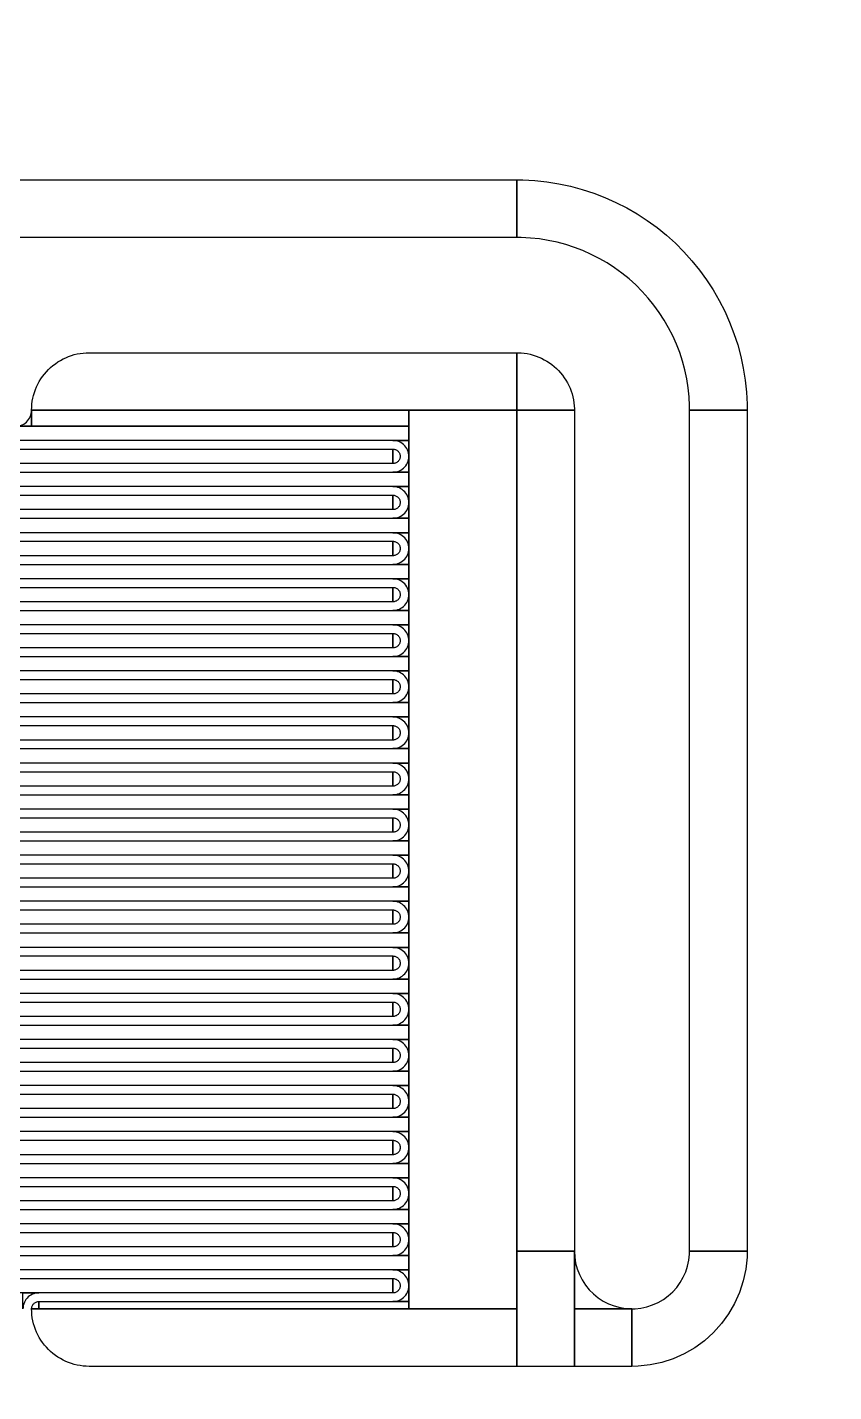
# Model space of a CAD drawing. Extents: x -50000 to 50000, y -50000 to 50000.
# Drawn here: x -11700 to -11419.9, y -40291.8 to -39818 of the extents above; entities that cross this region are included whole.
import ezdxf

# ---------------------------------------------------------------- set-up
doc = ezdxf.new("R2010")
doc.units = 0
doc.layers.add('FRAME', color=14, linetype='CONTINUOUS')
doc.layers.add('XOR4', color=17, linetype='CONTINUOUS')

# ---------------------------------------------------------------- blocks, each defined once
blk = doc.blocks.new('CHIP_RESONATOR')
at = {"layer": 'XOR4'}
for points in [[(2430, 3209), (2430, 3229), (2770, 3229), (2770, 3209)], [(2830, 3149), (2829.979, 3150.571), (2829.815, 3153.708), (2829.487, 3156.832), (2828.995, 3159.934), (2828.342, 3163.007), (2827.529, 3166.041), (2826.558, 3169.028), (2825.433, 3171.961), (2824.155, 3174.831), (2822.729, 3177.63), (2821.158, 3180.35), (2819.448, 3182.984), (2817.601, 3185.526), (2815.624, 3187.967), (2813.522, 3190.301), (2811.301, 3192.522), (2808.967, 3194.624), (2806.526, 3196.601), (2803.984, 3198.448), (2801.35, 3200.158), (2798.63, 3201.729), (2795.831, 3203.155), (2792.961, 3204.433), (2790.028, 3205.558), (2787.041, 3206.529), (2784.007, 3207.342), (2780.934, 3207.995), (2777.832, 3208.487), (2774.708, 3208.815), (2771.571, 3208.979), (2770, 3209), (2770, 3229), (2772.094, 3228.973), (2776.277, 3228.753), (2780.442, 3228.316), (2784.579, 3227.66), (2788.676, 3226.79), (2792.721, 3225.706), (2796.705, 3224.411), (2800.615, 3222.91), (2804.441, 3221.207), (2808.173, 3219.305), (2811.8, 3217.211), (2815.312, 3214.93), (2818.701, 3212.468), (2821.956, 3209.832), (2825.068, 3207.03), (2828.03, 3204.068), (2830.832, 3200.956), (2833.468, 3197.701), (2835.93, 3194.312), (2838.211, 3190.8), (2840.305, 3187.173), (2842.207, 3183.441), (2843.91, 3179.615), (2845.411, 3175.705), (2846.706, 3171.721), (2847.79, 3167.676), (2848.66, 3163.579), (2849.316, 3159.442), (2849.753, 3155.277), (2849.973, 3151.094), (2850, 3149)], [(2601.5, 3149), (2601.527, 3150.047), (2601.61, 3151.091), (2601.746, 3152.129), (2601.937, 3153.158), (2602.181, 3154.176), (2602.479, 3155.18), (2602.828, 3156.167), (2603.229, 3157.135), (2603.68, 3158.08), (2604.179, 3159), (2604.727, 3159.893), (2605.32, 3160.756), (2605.957, 3161.586), (2606.637, 3162.383), (2607.358, 3163.142), (2608.117, 3163.863), (2608.914, 3164.543), (2609.744, 3165.18), (2610.607, 3165.773), (2611.5, 3166.321), (2612.42, 3166.82), (2613.365, 3167.271), (2614.333, 3167.672), (2615.32, 3168.021), (2616.324, 3168.319), (2617.342, 3168.563), (2618.371, 3168.754), (2619.409, 3168.89), (2620.453, 3168.973), (2621.5, 3169), (2770, 3169), (2770, 3149)], [(2770, 3149), (2770, 3169), (2770.524, 3168.993), (2771.569, 3168.938), (2772.611, 3168.829), (2773.645, 3168.665), (2774.669, 3168.447), (2775.68, 3168.176), (2776.676, 3167.853), (2777.654, 3167.478), (2778.61, 3167.052), (2779.543, 3166.576), (2780.45, 3166.053), (2781.328, 3165.483), (2782.175, 3164.867), (2782.989, 3164.208), (2783.767, 3163.507), (2784.507, 3162.767), (2785.208, 3161.989), (2785.867, 3161.175), (2786.483, 3160.328), (2787.053, 3159.45), (2787.576, 3158.543), (2788.052, 3157.61), (2788.478, 3156.654), (2788.853, 3155.676), (2789.176, 3154.68), (2789.447, 3153.669), (2789.665, 3152.645), (2789.829, 3151.611), (2789.938, 3150.569), (2789.993, 3149.524), (2790, 3149)], [(2596, 3143.5), (2596.575, 3143.53), (2597.144, 3143.62), (2597.7, 3143.769), (2598.237, 3143.975), (2598.75, 3144.237), (2599.233, 3144.55), (2599.68, 3144.913), (2600.087, 3145.32), (2600.45, 3145.767), (2600.763, 3146.25), (2601.025, 3146.763), (2601.231, 3147.3), (2601.38, 3147.856), (2601.47, 3148.425), (2601.5, 3149), (2601.5, 3143.5)], [(2601.5, 3143.5), (2601.5, 3149), (2732.5, 3149), (2732.5, 3143.5)], [(2732.5, 2837), (2732.5, 3149), (2770, 3149), (2770, 2837)], [(2770, 2857), (2770, 3149), (2790, 3149), (2790, 2857)], [(2830, 2857), (2830, 3149), (2850, 3149), (2850, 2857)], [(2473, 3138.5), (2473, 3143.5), (2732.5, 3143.5), (2732.5, 3138.5)], [(2732.5, 3133), (2732.47, 3133.575), (2732.38, 3134.144), (2732.231, 3134.7), (2732.025, 3135.237), (2731.763, 3135.75), (2731.45, 3136.233), (2731.087, 3136.68), (2730.68, 3137.087), (2730.233, 3137.45), (2729.75, 3137.763), (2729.237, 3138.025), (2728.7, 3138.231), (2728.144, 3138.38), (2727.575, 3138.47), (2727, 3138.5), (2732.5, 3138.5)], [(2467.5, 3130.5), (2467.5, 3135.5), (2727, 3135.5), (2727, 3130.5)], [(2727, 3130.5), (2727, 3135.5), (2727.131, 3135.497), (2727.391, 3135.469), (2727.647, 3135.415), (2727.896, 3135.334), (2728.135, 3135.228), (2728.362, 3135.097), (2728.573, 3134.943), (2728.768, 3134.768), (2728.943, 3134.573), (2729.097, 3134.362), (2729.228, 3134.135), (2729.334, 3133.896), (2729.415, 3133.647), (2729.469, 3133.391), (2729.497, 3133.131), (2729.497, 3132.869), (2729.469, 3132.609), (2729.415, 3132.353), (2729.334, 3132.104), (2729.228, 3131.865), (2729.097, 3131.638), (2728.943, 3131.427), (2728.768, 3131.232), (2728.573, 3131.057), (2728.362, 3130.903), (2728.135, 3130.772), (2727.896, 3130.666), (2727.647, 3130.585), (2727.391, 3130.531), (2727.131, 3130.503)], [(2727, 3127.5), (2727.575, 3127.53), (2728.144, 3127.62), (2728.7, 3127.769), (2729.237, 3127.975), (2729.75, 3128.237), (2730.233, 3128.55), (2730.68, 3128.913), (2731.087, 3129.32), (2731.45, 3129.767), (2731.763, 3130.25), (2732.025, 3130.763), (2732.231, 3131.3), (2732.38, 3131.856), (2732.47, 3132.425), (2732.5, 3133), (2732.5, 3127.5)], [(2473, 3122.5), (2473, 3127.5), (2732.5, 3127.5), (2732.5, 3122.5)], [(2732.5, 3117), (2732.47, 3117.575), (2732.38, 3118.144), (2732.231, 3118.7), (2732.025, 3119.237), (2731.763, 3119.75), (2731.45, 3120.233), (2731.087, 3120.68), (2730.68, 3121.087), (2730.233, 3121.45), (2729.75, 3121.763), (2729.237, 3122.025), (2728.7, 3122.231), (2728.144, 3122.38), (2727.575, 3122.47), (2727, 3122.5), (2732.5, 3122.5)], [(2467.5, 3114.5), (2467.5, 3119.5), (2727, 3119.5), (2727, 3114.5)], [(2727, 3114.5), (2727, 3119.5), (2727.131, 3119.497), (2727.391, 3119.469), (2727.647, 3119.415), (2727.896, 3119.334), (2728.135, 3119.228), (2728.362, 3119.097), (2728.573, 3118.943), (2728.768, 3118.768), (2728.943, 3118.573), (2729.097, 3118.362), (2729.228, 3118.135), (2729.334, 3117.896), (2729.415, 3117.647), (2729.469, 3117.391), (2729.497, 3117.131), (2729.497, 3116.869), (2729.469, 3116.609), (2729.415, 3116.353), (2729.334, 3116.104), (2729.228, 3115.865), (2729.097, 3115.638), (2728.943, 3115.427), (2728.768, 3115.232), (2728.573, 3115.057), (2728.362, 3114.903), (2728.135, 3114.772), (2727.896, 3114.666), (2727.647, 3114.585), (2727.391, 3114.531), (2727.131, 3114.503)], [(2727, 3111.5), (2727.575, 3111.53), (2728.144, 3111.62), (2728.7, 3111.769), (2729.237, 3111.975), (2729.75, 3112.237), (2730.233, 3112.55), (2730.68, 3112.913), (2731.087, 3113.32), (2731.45, 3113.767), (2731.763, 3114.25), (2732.025, 3114.763), (2732.231, 3115.3), (2732.38, 3115.856), (2732.47, 3116.425), (2732.5, 3117), (2732.5, 3111.5)], [(2473, 3106.5), (2473, 3111.5), (2732.5, 3111.5), (2732.5, 3106.5)], [(2467.5, 3098.5), (2467.5, 3103.5), (2727, 3103.5), (2727, 3098.5)], [(2732.5, 3101), (2732.47, 3101.575), (2732.38, 3102.144), (2732.231, 3102.7), (2732.025, 3103.237), (2731.763, 3103.75), (2731.45, 3104.233), (2731.087, 3104.68), (2730.68, 3105.087), (2730.233, 3105.45), (2729.75, 3105.763), (2729.237, 3106.025), (2728.7, 3106.231), (2728.144, 3106.38), (2727.575, 3106.47), (2727, 3106.5), (2732.5, 3106.5)], [(2727, 3098.5), (2727, 3103.5), (2727.131, 3103.497), (2727.391, 3103.469), (2727.647, 3103.415), (2727.896, 3103.334), (2728.135, 3103.228), (2728.362, 3103.097), (2728.573, 3102.943), (2728.768, 3102.768), (2728.943, 3102.573), (2729.097, 3102.362), (2729.228, 3102.135), (2729.334, 3101.896), (2729.415, 3101.647), (2729.469, 3101.391), (2729.497, 3101.131), (2729.497, 3100.869), (2729.469, 3100.609), (2729.415, 3100.353), (2729.334, 3100.104), (2729.228, 3099.865), (2729.097, 3099.638), (2728.943, 3099.427), (2728.768, 3099.232), (2728.573, 3099.057), (2728.362, 3098.903), (2728.135, 3098.772), (2727.896, 3098.666), (2727.647, 3098.585), (2727.391, 3098.531), (2727.131, 3098.503)], [(2727, 3095.5), (2727.575, 3095.53), (2728.144, 3095.62), (2728.7, 3095.769), (2729.237, 3095.975), (2729.75, 3096.237), (2730.233, 3096.55), (2730.68, 3096.913), (2731.087, 3097.32), (2731.45, 3097.767), (2731.763, 3098.25), (2732.025, 3098.763), (2732.231, 3099.3), (2732.38, 3099.856), (2732.47, 3100.425), (2732.5, 3101), (2732.5, 3095.5)], [(2473, 3090.5), (2473, 3095.5), (2732.5, 3095.5), (2732.5, 3090.5)], [(2732.5, 3085), (2732.47, 3085.575), (2732.38, 3086.144), (2732.231, 3086.7), (2732.025, 3087.237), (2731.763, 3087.75), (2731.45, 3088.233), (2731.087, 3088.68), (2730.68, 3089.087), (2730.233, 3089.45), (2729.75, 3089.763), (2729.237, 3090.025), (2728.7, 3090.231), (2728.144, 3090.38), (2727.575, 3090.47), (2727, 3090.5), (2732.5, 3090.5)], [(2467.5, 3082.5), (2467.5, 3087.5), (2727, 3087.5), (2727, 3082.5)], [(2727, 3082.5), (2727, 3087.5), (2727.131, 3087.497), (2727.391, 3087.469), (2727.647, 3087.415), (2727.896, 3087.334), (2728.135, 3087.228), (2728.362, 3087.097), (2728.573, 3086.943), (2728.768, 3086.768), (2728.943, 3086.573), (2729.097, 3086.362), (2729.228, 3086.135), (2729.334, 3085.896), (2729.415, 3085.647), (2729.469, 3085.391), (2729.497, 3085.131), (2729.497, 3084.869), (2729.469, 3084.609), (2729.415, 3084.353), (2729.334, 3084.104), (2729.228, 3083.865), (2729.097, 3083.638), (2728.943, 3083.427), (2728.768, 3083.232), (2728.573, 3083.057), (2728.362, 3082.903), (2728.135, 3082.772), (2727.896, 3082.666), (2727.647, 3082.585), (2727.391, 3082.531), (2727.131, 3082.503)], [(2727, 3079.5), (2727.575, 3079.53), (2728.144, 3079.62), (2728.7, 3079.769), (2729.237, 3079.975), (2729.75, 3080.237), (2730.233, 3080.55), (2730.68, 3080.913), (2731.087, 3081.32), (2731.45, 3081.767), (2731.763, 3082.25), (2732.025, 3082.763), (2732.231, 3083.3), (2732.38, 3083.856), (2732.47, 3084.425), (2732.5, 3085), (2732.5, 3079.5)], [(2473, 3074.5), (2473, 3079.5), (2732.5, 3079.5), (2732.5, 3074.5)], [(2467.5, 3066.5), (2467.5, 3071.5), (2727, 3071.5), (2727, 3066.5)], [(2732.5, 3069), (2732.47, 3069.575), (2732.38, 3070.144), (2732.231, 3070.7), (2732.025, 3071.237), (2731.763, 3071.75), (2731.45, 3072.233), (2731.087, 3072.68), (2730.68, 3073.087), (2730.233, 3073.45), (2729.75, 3073.763), (2729.237, 3074.025), (2728.7, 3074.231), (2728.144, 3074.38), (2727.575, 3074.47), (2727, 3074.5), (2732.5, 3074.5)], [(2727, 3066.5), (2727, 3071.5), (2727.131, 3071.497), (2727.391, 3071.469), (2727.647, 3071.415), (2727.896, 3071.334), (2728.135, 3071.228), (2728.362, 3071.097), (2728.573, 3070.943), (2728.768, 3070.768), (2728.943, 3070.573), (2729.097, 3070.362), (2729.228, 3070.135), (2729.334, 3069.896), (2729.415, 3069.647), (2729.469, 3069.391), (2729.497, 3069.131), (2729.497, 3068.869), (2729.469, 3068.609), (2729.415, 3068.353), (2729.334, 3068.104), (2729.228, 3067.865), (2729.097, 3067.638), (2728.943, 3067.427), (2728.768, 3067.232), (2728.573, 3067.057), (2728.362, 3066.903), (2728.135, 3066.772), (2727.896, 3066.666), (2727.647, 3066.585), (2727.391, 3066.531), (2727.131, 3066.503)], [(2727, 3063.5), (2727.575, 3063.53), (2728.144, 3063.62), (2728.7, 3063.769), (2729.237, 3063.975), (2729.75, 3064.237), (2730.233, 3064.55), (2730.68, 3064.913), (2731.087, 3065.32), (2731.45, 3065.767), (2731.763, 3066.25), (2732.025, 3066.763), (2732.231, 3067.3), (2732.38, 3067.856), (2732.47, 3068.425), (2732.5, 3069), (2732.5, 3063.5)], [(2473, 3058.5), (2473, 3063.5), (2732.5, 3063.5), (2732.5, 3058.5)], [(2732.5, 3053), (2732.47, 3053.575), (2732.38, 3054.144), (2732.231, 3054.7), (2732.025, 3055.237), (2731.763, 3055.75), (2731.45, 3056.233), (2731.087, 3056.68), (2730.68, 3057.087), (2730.233, 3057.45), (2729.75, 3057.763), (2729.237, 3058.025), (2728.7, 3058.231), (2728.144, 3058.38), (2727.575, 3058.47), (2727, 3058.5), (2732.5, 3058.5)], [(2467.5, 3050.5), (2467.5, 3055.5), (2727, 3055.5), (2727, 3050.5)], [(2727, 3050.5), (2727, 3055.5), (2727.131, 3055.497), (2727.391, 3055.469), (2727.647, 3055.415), (2727.896, 3055.334), (2728.135, 3055.228), (2728.362, 3055.097), (2728.573, 3054.943), (2728.768, 3054.768), (2728.943, 3054.573), (2729.097, 3054.362), (2729.228, 3054.135), (2729.334, 3053.896), (2729.415, 3053.647), (2729.469, 3053.391), (2729.497, 3053.131), (2729.497, 3052.869), (2729.469, 3052.609), (2729.415, 3052.353), (2729.334, 3052.104), (2729.228, 3051.865), (2729.097, 3051.638), (2728.943, 3051.427), (2728.768, 3051.232), (2728.573, 3051.057), (2728.362, 3050.903), (2728.135, 3050.772), (2727.896, 3050.666), (2727.647, 3050.585), (2727.391, 3050.531), (2727.131, 3050.503)], [(2727, 3047.5), (2727.575, 3047.53), (2728.144, 3047.62), (2728.7, 3047.769), (2729.237, 3047.975), (2729.75, 3048.237), (2730.233, 3048.55), (2730.68, 3048.913), (2731.087, 3049.32), (2731.45, 3049.767), (2731.763, 3050.25), (2732.025, 3050.763), (2732.231, 3051.3), (2732.38, 3051.856), (2732.47, 3052.425), (2732.5, 3053), (2732.5, 3047.5)], [(2473, 3042.5), (2473, 3047.5), (2732.5, 3047.5), (2732.5, 3042.5)], [(2732.5, 3037), (2732.47, 3037.575), (2732.38, 3038.144), (2732.231, 3038.7), (2732.025, 3039.237), (2731.763, 3039.75), (2731.45, 3040.233), (2731.087, 3040.68), (2730.68, 3041.087), (2730.233, 3041.45), (2729.75, 3041.763), (2729.237, 3042.025), (2728.7, 3042.231), (2728.144, 3042.38), (2727.575, 3042.47), (2727, 3042.5), (2732.5, 3042.5)], [(2467.5, 3034.5), (2467.5, 3039.5), (2727, 3039.5), (2727, 3034.5)], [(2727, 3034.5), (2727, 3039.5), (2727.131, 3039.497), (2727.391, 3039.469), (2727.647, 3039.415), (2727.896, 3039.334), (2728.135, 3039.228), (2728.362, 3039.097), (2728.573, 3038.943), (2728.768, 3038.768), (2728.943, 3038.573), (2729.097, 3038.362), (2729.228, 3038.135), (2729.334, 3037.896), (2729.415, 3037.647), (2729.469, 3037.391), (2729.497, 3037.131), (2729.497, 3036.869), (2729.469, 3036.609), (2729.415, 3036.353), (2729.334, 3036.104), (2729.228, 3035.865), (2729.097, 3035.638), (2728.943, 3035.427), (2728.768, 3035.232), (2728.573, 3035.057), (2728.362, 3034.903), (2728.135, 3034.772), (2727.896, 3034.666), (2727.647, 3034.585), (2727.391, 3034.531), (2727.131, 3034.503)], [(2727, 3031.5), (2727.575, 3031.53), (2728.144, 3031.62), (2728.7, 3031.769), (2729.237, 3031.975), (2729.75, 3032.237), (2730.233, 3032.55), (2730.68, 3032.913), (2731.087, 3033.32), (2731.45, 3033.767), (2731.763, 3034.25), (2732.025, 3034.763), (2732.231, 3035.3), (2732.38, 3035.856), (2732.47, 3036.425), (2732.5, 3037), (2732.5, 3031.5)], [(2473, 3026.5), (2473, 3031.5), (2732.5, 3031.5), (2732.5, 3026.5)], [(2467.5, 3018.5), (2467.5, 3023.5), (2727, 3023.5), (2727, 3018.5)], [(2732.5, 3021), (2732.47, 3021.575), (2732.38, 3022.144), (2732.231, 3022.7), (2732.025, 3023.237), (2731.763, 3023.75), (2731.45, 3024.233), (2731.087, 3024.68), (2730.68, 3025.087), (2730.233, 3025.45), (2729.75, 3025.763), (2729.237, 3026.025), (2728.7, 3026.231), (2728.144, 3026.38), (2727.575, 3026.47), (2727, 3026.5), (2732.5, 3026.5)], [(2727, 3018.5), (2727, 3023.5), (2727.131, 3023.497), (2727.391, 3023.469), (2727.647, 3023.415), (2727.896, 3023.334), (2728.135, 3023.228), (2728.362, 3023.097), (2728.573, 3022.943), (2728.768, 3022.768), (2728.943, 3022.573), (2729.097, 3022.362), (2729.228, 3022.135), (2729.334, 3021.896), (2729.415, 3021.647), (2729.469, 3021.391), (2729.497, 3021.131), (2729.497, 3020.869), (2729.469, 3020.609), (2729.415, 3020.353), (2729.334, 3020.104), (2729.228, 3019.865), (2729.097, 3019.638), (2728.943, 3019.427), (2728.768, 3019.232), (2728.573, 3019.057), (2728.362, 3018.903), (2728.135, 3018.772), (2727.896, 3018.666), (2727.647, 3018.585), (2727.391, 3018.531), (2727.131, 3018.503)], [(2727, 3015.5), (2727.575, 3015.53), (2728.144, 3015.62), (2728.7, 3015.769), (2729.237, 3015.975), (2729.75, 3016.237), (2730.233, 3016.55), (2730.68, 3016.913), (2731.087, 3017.32), (2731.45, 3017.767), (2731.763, 3018.25), (2732.025, 3018.763), (2732.231, 3019.3), (2732.38, 3019.856), (2732.47, 3020.425), (2732.5, 3021), (2732.5, 3015.5)], [(2473, 3010.5), (2473, 3015.5), (2732.5, 3015.5), (2732.5, 3010.5)], [(2732.5, 3005), (2732.47, 3005.575), (2732.38, 3006.144), (2732.231, 3006.7), (2732.025, 3007.237), (2731.763, 3007.75), (2731.45, 3008.233), (2731.087, 3008.68), (2730.68, 3009.087), (2730.233, 3009.45), (2729.75, 3009.763), (2729.237, 3010.025), (2728.7, 3010.231), (2728.144, 3010.38), (2727.575, 3010.47), (2727, 3010.5), (2732.5, 3010.5)], [(2467.5, 3002.5), (2467.5, 3007.5), (2727, 3007.5), (2727, 3002.5)], [(2727, 3002.5), (2727, 3007.5), (2727.131, 3007.497), (2727.391, 3007.469), (2727.647, 3007.415), (2727.896, 3007.334), (2728.135, 3007.228), (2728.362, 3007.097), (2728.573, 3006.943), (2728.768, 3006.768), (2728.943, 3006.573), (2729.097, 3006.362), (2729.228, 3006.135), (2729.334, 3005.896), (2729.415, 3005.647), (2729.469, 3005.391), (2729.497, 3005.131), (2729.497, 3004.869), (2729.469, 3004.609), (2729.415, 3004.353), (2729.334, 3004.104), (2729.228, 3003.865), (2729.097, 3003.638), (2728.943, 3003.427), (2728.768, 3003.232), (2728.573, 3003.057), (2728.362, 3002.903), (2728.135, 3002.772), (2727.896, 3002.666), (2727.647, 3002.585), (2727.391, 3002.531), (2727.131, 3002.503)], [(2727, 2999.5), (2727.575, 2999.53), (2728.144, 2999.62), (2728.7, 2999.769), (2729.237, 2999.975), (2729.75, 3000.237), (2730.233, 3000.55), (2730.68, 3000.913), (2731.087, 3001.32), (2731.45, 3001.767), (2731.763, 3002.25), (2732.025, 3002.763), (2732.231, 3003.3), (2732.38, 3003.856), (2732.47, 3004.425), (2732.5, 3005), (2732.5, 2999.5)], [(2473, 2994.5), (2473, 2999.5), (2732.5, 2999.5), (2732.5, 2994.5)], [(2732.5, 2989), (2732.47, 2989.575), (2732.38, 2990.144), (2732.231, 2990.7), (2732.025, 2991.237), (2731.763, 2991.75), (2731.45, 2992.233), (2731.087, 2992.68), (2730.68, 2993.087), (2730.233, 2993.45), (2729.75, 2993.763), (2729.237, 2994.025), (2728.7, 2994.231), (2728.144, 2994.38), (2727.575, 2994.47), (2727, 2994.5), (2732.5, 2994.5)], [(2467.5, 2986.5), (2467.5, 2991.5), (2727, 2991.5), (2727, 2986.5)], [(2727, 2986.5), (2727, 2991.5), (2727.131, 2991.497), (2727.391, 2991.469), (2727.647, 2991.415), (2727.896, 2991.334), (2728.135, 2991.228), (2728.362, 2991.097), (2728.573, 2990.943), (2728.768, 2990.768), (2728.943, 2990.573), (2729.097, 2990.362), (2729.228, 2990.135), (2729.334, 2989.896), (2729.415, 2989.647), (2729.469, 2989.391), (2729.497, 2989.131), (2729.497, 2988.869), (2729.469, 2988.609), (2729.415, 2988.353), (2729.334, 2988.104), (2729.228, 2987.865), (2729.097, 2987.638), (2728.943, 2987.427), (2728.768, 2987.232), (2728.573, 2987.057), (2728.362, 2986.903), (2728.135, 2986.772), (2727.896, 2986.666), (2727.647, 2986.585), (2727.391, 2986.531), (2727.131, 2986.503)], [(2727, 2983.5), (2727.575, 2983.53), (2728.144, 2983.62), (2728.7, 2983.769), (2729.237, 2983.975), (2729.75, 2984.237), (2730.233, 2984.55), (2730.68, 2984.913), (2731.087, 2985.32), (2731.45, 2985.767), (2731.763, 2986.25), (2732.025, 2986.763), (2732.231, 2987.3), (2732.38, 2987.856), (2732.47, 2988.425), (2732.5, 2989), (2732.5, 2983.5)], [(2473, 2978.5), (2473, 2983.5), (2732.5, 2983.5), (2732.5, 2978.5)], [(2467.5, 2970.5), (2467.5, 2975.5), (2727, 2975.5), (2727, 2970.5)], [(2732.5, 2973), (2732.47, 2973.575), (2732.38, 2974.144), (2732.231, 2974.7), (2732.025, 2975.237), (2731.763, 2975.75), (2731.45, 2976.233), (2731.087, 2976.68), (2730.68, 2977.087), (2730.233, 2977.45), (2729.75, 2977.763), (2729.237, 2978.025), (2728.7, 2978.231), (2728.144, 2978.38), (2727.575, 2978.47), (2727, 2978.5), (2732.5, 2978.5)], [(2727, 2970.5), (2727, 2975.5), (2727.131, 2975.497), (2727.391, 2975.469), (2727.647, 2975.415), (2727.896, 2975.334), (2728.135, 2975.228), (2728.362, 2975.097), (2728.573, 2974.943), (2728.768, 2974.768), (2728.943, 2974.573), (2729.097, 2974.362), (2729.228, 2974.135), (2729.334, 2973.896), (2729.415, 2973.647), (2729.469, 2973.391), (2729.497, 2973.131), (2729.497, 2972.869), (2729.469, 2972.609), (2729.415, 2972.353), (2729.334, 2972.104), (2729.228, 2971.865), (2729.097, 2971.638), (2728.943, 2971.427), (2728.768, 2971.232), (2728.573, 2971.057), (2728.362, 2970.903), (2728.135, 2970.772), (2727.896, 2970.666), (2727.647, 2970.585), (2727.391, 2970.531), (2727.131, 2970.503)], [(2727, 2967.5), (2727.575, 2967.53), (2728.144, 2967.62), (2728.7, 2967.769), (2729.237, 2967.975), (2729.75, 2968.237), (2730.233, 2968.55), (2730.68, 2968.913), (2731.087, 2969.32), (2731.45, 2969.767), (2731.763, 2970.25), (2732.025, 2970.763), (2732.231, 2971.3), (2732.38, 2971.856), (2732.47, 2972.425), (2732.5, 2973), (2732.5, 2967.5)], [(2473, 2962.5), (2473, 2967.5), (2732.5, 2967.5), (2732.5, 2962.5)], [(2732.5, 2957), (2732.47, 2957.575), (2732.38, 2958.144), (2732.231, 2958.7), (2732.025, 2959.237), (2731.763, 2959.75), (2731.45, 2960.233), (2731.087, 2960.68), (2730.68, 2961.087), (2730.233, 2961.45), (2729.75, 2961.763), (2729.237, 2962.025), (2728.7, 2962.231), (2728.144, 2962.38), (2727.575, 2962.47), (2727, 2962.5), (2732.5, 2962.5)], [(2467.5, 2954.5), (2467.5, 2959.5), (2727, 2959.5), (2727, 2954.5)], [(2727, 2954.5), (2727, 2959.5), (2727.131, 2959.497), (2727.391, 2959.469), (2727.647, 2959.415), (2727.896, 2959.334), (2728.135, 2959.228), (2728.362, 2959.097), (2728.573, 2958.943), (2728.768, 2958.768), (2728.943, 2958.573), (2729.097, 2958.362), (2729.228, 2958.135), (2729.334, 2957.896), (2729.415, 2957.647), (2729.469, 2957.391), (2729.497, 2957.131), (2729.497, 2956.869), (2729.469, 2956.609), (2729.415, 2956.353), (2729.334, 2956.104), (2729.228, 2955.865), (2729.097, 2955.638), (2728.943, 2955.427), (2728.768, 2955.232), (2728.573, 2955.057), (2728.362, 2954.903), (2728.135, 2954.772), (2727.896, 2954.666), (2727.647, 2954.585), (2727.391, 2954.531), (2727.131, 2954.503)], [(2727, 2951.5), (2727.575, 2951.53), (2728.144, 2951.62), (2728.7, 2951.769), (2729.237, 2951.975), (2729.75, 2952.237), (2730.233, 2952.55), (2730.68, 2952.913), (2731.087, 2953.32), (2731.45, 2953.767), (2731.763, 2954.25), (2732.025, 2954.763), (2732.231, 2955.3), (2732.38, 2955.856), (2732.47, 2956.425), (2732.5, 2957), (2732.5, 2951.5)], [(2473, 2946.5), (2473, 2951.5), (2732.5, 2951.5), (2732.5, 2946.5)], [(2467.5, 2938.5), (2467.5, 2943.5), (2727, 2943.5), (2727, 2938.5)], [(2732.5, 2941), (2732.47, 2941.575), (2732.38, 2942.144), (2732.231, 2942.7), (2732.025, 2943.237), (2731.763, 2943.75), (2731.45, 2944.233), (2731.087, 2944.68), (2730.68, 2945.087), (2730.233, 2945.45), (2729.75, 2945.763), (2729.237, 2946.025), (2728.7, 2946.231), (2728.144, 2946.38), (2727.575, 2946.47), (2727, 2946.5), (2732.5, 2946.5)], [(2727, 2938.5), (2727, 2943.5), (2727.131, 2943.497), (2727.391, 2943.469), (2727.647, 2943.415), (2727.896, 2943.334), (2728.135, 2943.228), (2728.362, 2943.097), (2728.573, 2942.943), (2728.768, 2942.768), (2728.943, 2942.573), (2729.097, 2942.362), (2729.228, 2942.135), (2729.334, 2941.896), (2729.415, 2941.647), (2729.469, 2941.391), (2729.497, 2941.131), (2729.497, 2940.869), (2729.469, 2940.609), (2729.415, 2940.353), (2729.334, 2940.104), (2729.228, 2939.865), (2729.097, 2939.638), (2728.943, 2939.427), (2728.768, 2939.232), (2728.573, 2939.057), (2728.362, 2938.903), (2728.135, 2938.772), (2727.896, 2938.666), (2727.647, 2938.585), (2727.391, 2938.531), (2727.131, 2938.503)], [(2727, 2935.5), (2727.575, 2935.53), (2728.144, 2935.62), (2728.7, 2935.769), (2729.237, 2935.975), (2729.75, 2936.237), (2730.233, 2936.55), (2730.68, 2936.913), (2731.087, 2937.32), (2731.45, 2937.767), (2731.763, 2938.25), (2732.025, 2938.763), (2732.231, 2939.3), (2732.38, 2939.856), (2732.47, 2940.425), (2732.5, 2941), (2732.5, 2935.5)], [(2473, 2930.5), (2473, 2935.5), (2732.5, 2935.5), (2732.5, 2930.5)], [(2732.5, 2925), (2732.47, 2925.575), (2732.38, 2926.144), (2732.231, 2926.7), (2732.025, 2927.237), (2731.763, 2927.75), (2731.45, 2928.233), (2731.087, 2928.68), (2730.68, 2929.087), (2730.233, 2929.45), (2729.75, 2929.763), (2729.237, 2930.025), (2728.7, 2930.231), (2728.144, 2930.38), (2727.575, 2930.47), (2727, 2930.5), (2732.5, 2930.5)], [(2467.5, 2922.5), (2467.5, 2927.5), (2727, 2927.5), (2727, 2922.5)], [(2727, 2922.5), (2727, 2927.5), (2727.131, 2927.497), (2727.391, 2927.469), (2727.647, 2927.415), (2727.896, 2927.334), (2728.135, 2927.228), (2728.362, 2927.097), (2728.573, 2926.943), (2728.768, 2926.768), (2728.943, 2926.573), (2729.097, 2926.362), (2729.228, 2926.135), (2729.334, 2925.896), (2729.415, 2925.647), (2729.469, 2925.391), (2729.497, 2925.131), (2729.497, 2924.869), (2729.469, 2924.609), (2729.415, 2924.353), (2729.334, 2924.104), (2729.228, 2923.865), (2729.097, 2923.638), (2728.943, 2923.427), (2728.768, 2923.232), (2728.573, 2923.057), (2728.362, 2922.903), (2728.135, 2922.772), (2727.896, 2922.666), (2727.647, 2922.585), (2727.391, 2922.531), (2727.131, 2922.503)], [(2727, 2919.5), (2727.575, 2919.53), (2728.144, 2919.62), (2728.7, 2919.769), (2729.237, 2919.975), (2729.75, 2920.237), (2730.233, 2920.55), (2730.68, 2920.913), (2731.087, 2921.32), (2731.45, 2921.767), (2731.763, 2922.25), (2732.025, 2922.763), (2732.231, 2923.3), (2732.38, 2923.856), (2732.47, 2924.425), (2732.5, 2925), (2732.5, 2919.5)], [(2473, 2914.5), (2473, 2919.5), (2732.5, 2919.5), (2732.5, 2914.5)], [(2732.5, 2909), (2732.47, 2909.575), (2732.38, 2910.144), (2732.231, 2910.7), (2732.025, 2911.237), (2731.763, 2911.75), (2731.45, 2912.233), (2731.087, 2912.68), (2730.68, 2913.087), (2730.233, 2913.45), (2729.75, 2913.763), (2729.237, 2914.025), (2728.7, 2914.231), (2728.144, 2914.38), (2727.575, 2914.47), (2727, 2914.5), (2732.5, 2914.5)], [(2467.5, 2906.5), (2467.5, 2911.5), (2727, 2911.5), (2727, 2906.5)], [(2727, 2906.5), (2727, 2911.5), (2727.131, 2911.497), (2727.391, 2911.469), (2727.647, 2911.415), (2727.896, 2911.334), (2728.135, 2911.228), (2728.362, 2911.097), (2728.573, 2910.943), (2728.768, 2910.768), (2728.943, 2910.573), (2729.097, 2910.362), (2729.228, 2910.135), (2729.334, 2909.896), (2729.415, 2909.647), (2729.469, 2909.391), (2729.497, 2909.131), (2729.497, 2908.869), (2729.469, 2908.609), (2729.415, 2908.353), (2729.334, 2908.104), (2729.228, 2907.865), (2729.097, 2907.638), (2728.943, 2907.427), (2728.768, 2907.232), (2728.573, 2907.057), (2728.362, 2906.903), (2728.135, 2906.772), (2727.896, 2906.666), (2727.647, 2906.585), (2727.391, 2906.531), (2727.131, 2906.503)], [(2727, 2903.5), (2727.575, 2903.53), (2728.144, 2903.62), (2728.7, 2903.769), (2729.237, 2903.975), (2729.75, 2904.237), (2730.233, 2904.55), (2730.68, 2904.913), (2731.087, 2905.32), (2731.45, 2905.767), (2731.763, 2906.25), (2732.025, 2906.763), (2732.231, 2907.3), (2732.38, 2907.856), (2732.47, 2908.425), (2732.5, 2909), (2732.5, 2903.5)], [(2473, 2898.5), (2473, 2903.5), (2732.5, 2903.5), (2732.5, 2898.5)], [(2467.5, 2890.5), (2467.5, 2895.5), (2727, 2895.5), (2727, 2890.5)], [(2732.5, 2893), (2732.47, 2893.575), (2732.38, 2894.144), (2732.231, 2894.7), (2732.025, 2895.237), (2731.763, 2895.75), (2731.45, 2896.233), (2731.087, 2896.68), (2730.68, 2897.087), (2730.233, 2897.45), (2729.75, 2897.763), (2729.237, 2898.025), (2728.7, 2898.231), (2728.144, 2898.38), (2727.575, 2898.47), (2727, 2898.5), (2732.5, 2898.5)], [(2727, 2890.5), (2727, 2895.5), (2727.131, 2895.497), (2727.391, 2895.469), (2727.647, 2895.415), (2727.896, 2895.334), (2728.135, 2895.228), (2728.362, 2895.097), (2728.573, 2894.943), (2728.768, 2894.768), (2728.943, 2894.573), (2729.097, 2894.362), (2729.228, 2894.135), (2729.334, 2893.896), (2729.415, 2893.647), (2729.469, 2893.391), (2729.497, 2893.131), (2729.497, 2892.869), (2729.469, 2892.609), (2729.415, 2892.353), (2729.334, 2892.104), (2729.228, 2891.865), (2729.097, 2891.638), (2728.943, 2891.427), (2728.768, 2891.232), (2728.573, 2891.057), (2728.362, 2890.903), (2728.135, 2890.772), (2727.896, 2890.666), (2727.647, 2890.585), (2727.391, 2890.531), (2727.131, 2890.503)], [(2727, 2887.5), (2727.575, 2887.53), (2728.144, 2887.62), (2728.7, 2887.769), (2729.237, 2887.975), (2729.75, 2888.237), (2730.233, 2888.55), (2730.68, 2888.913), (2731.087, 2889.32), (2731.45, 2889.767), (2731.763, 2890.25), (2732.025, 2890.763), (2732.231, 2891.3), (2732.38, 2891.856), (2732.47, 2892.425), (2732.5, 2893), (2732.5, 2887.5)], [(2473, 2882.5), (2473, 2887.5), (2732.5, 2887.5), (2732.5, 2882.5)], [(2732.5, 2877), (2732.47, 2877.575), (2732.38, 2878.144), (2732.231, 2878.7), (2732.025, 2879.237), (2731.763, 2879.75), (2731.45, 2880.233), (2731.087, 2880.68), (2730.68, 2881.087), (2730.233, 2881.45), (2729.75, 2881.763), (2729.237, 2882.025), (2728.7, 2882.231), (2728.144, 2882.38), (2727.575, 2882.47), (2727, 2882.5), (2732.5, 2882.5)], [(2467.5, 2874.5), (2467.5, 2879.5), (2727, 2879.5), (2727, 2874.5)], [(2727, 2874.5), (2727, 2879.5), (2727.131, 2879.497), (2727.391, 2879.469), (2727.647, 2879.415), (2727.896, 2879.334), (2728.135, 2879.228), (2728.362, 2879.097), (2728.573, 2878.943), (2728.768, 2878.768), (2728.943, 2878.573), (2729.097, 2878.362), (2729.228, 2878.135), (2729.334, 2877.896), (2729.415, 2877.647), (2729.469, 2877.391), (2729.497, 2877.131), (2729.497, 2876.869), (2729.469, 2876.609), (2729.415, 2876.353), (2729.334, 2876.104), (2729.228, 2875.865), (2729.097, 2875.638), (2728.943, 2875.427), (2728.768, 2875.232), (2728.573, 2875.057), (2728.362, 2874.903), (2728.135, 2874.772), (2727.896, 2874.666), (2727.647, 2874.585), (2727.391, 2874.531), (2727.131, 2874.503)], [(2727, 2871.5), (2727.575, 2871.53), (2728.144, 2871.62), (2728.7, 2871.769), (2729.237, 2871.975), (2729.75, 2872.237), (2730.233, 2872.55), (2730.68, 2872.913), (2731.087, 2873.32), (2731.45, 2873.767), (2731.763, 2874.25), (2732.025, 2874.763), (2732.231, 2875.3), (2732.38, 2875.856), (2732.47, 2876.425), (2732.5, 2877), (2732.5, 2871.5)], [(2473, 2866.5), (2473, 2871.5), (2732.5, 2871.5), (2732.5, 2866.5)], [(2467.5, 2858.5), (2467.5, 2863.5), (2727, 2863.5), (2727, 2858.5)], [(2732.5, 2861), (2732.47, 2861.575), (2732.38, 2862.144), (2732.231, 2862.7), (2732.025, 2863.237), (2731.763, 2863.75), (2731.45, 2864.233), (2731.087, 2864.68), (2730.68, 2865.087), (2730.233, 2865.45), (2729.75, 2865.763), (2729.237, 2866.025), (2728.7, 2866.231), (2728.144, 2866.38), (2727.575, 2866.47), (2727, 2866.5), (2732.5, 2866.5)], [(2727, 2858.5), (2727, 2863.5), (2727.131, 2863.497), (2727.391, 2863.469), (2727.647, 2863.415), (2727.896, 2863.334), (2728.135, 2863.228), (2728.362, 2863.097), (2728.573, 2862.943), (2728.768, 2862.768), (2728.943, 2862.573), (2729.097, 2862.362), (2729.228, 2862.135), (2729.334, 2861.896), (2729.415, 2861.647), (2729.469, 2861.391), (2729.497, 2861.131), (2729.497, 2860.869), (2729.469, 2860.609), (2729.415, 2860.353), (2729.334, 2860.104), (2729.228, 2859.865), (2729.097, 2859.638), (2728.943, 2859.427), (2728.768, 2859.232), (2728.573, 2859.057), (2728.362, 2858.903), (2728.135, 2858.772), (2727.896, 2858.666), (2727.647, 2858.585), (2727.391, 2858.531), (2727.131, 2858.503)], [(2727, 2855.5), (2727.575, 2855.53), (2728.144, 2855.62), (2728.7, 2855.769), (2729.237, 2855.975), (2729.75, 2856.237), (2730.233, 2856.55), (2730.68, 2856.913), (2731.087, 2857.32), (2731.45, 2857.767), (2731.763, 2858.25), (2732.025, 2858.763), (2732.231, 2859.3), (2732.38, 2859.856), (2732.47, 2860.425), (2732.5, 2861), (2732.5, 2855.5)], [(2473, 2850.5), (2473, 2855.5), (2732.5, 2855.5), (2732.5, 2850.5)], [(2770, 2817), (2770, 2857), (2790, 2857), (2790, 2817)], [(2790, 2837), (2790, 2857), (2790.11, 2854.909), (2790.437, 2852.842), (2790.979, 2850.82), (2791.729, 2848.865), (2792.679, 2847), (2793.82, 2845.244), (2795.137, 2843.617), (2796.617, 2842.137), (2798.244, 2840.82), (2800, 2839.679), (2801.865, 2838.729), (2803.82, 2837.979), (2805.842, 2837.437), (2807.909, 2837.11), (2810, 2837)], [(2810, 2817), (2810, 2837), (2811.047, 2837.027), (2813.129, 2837.246), (2815.176, 2837.681), (2817.167, 2838.328), (2819.08, 2839.18), (2820.893, 2840.227), (2822.586, 2841.457), (2824.142, 2842.858), (2825.543, 2844.414), (2826.773, 2846.107), (2827.82, 2847.92), (2828.672, 2849.833), (2829.319, 2851.824), (2829.754, 2853.871), (2829.973, 2855.953), (2830, 2857), (2850, 2857), (2849.945, 2854.907), (2849.508, 2850.743), (2848.637, 2846.647), (2847.343, 2842.665), (2845.64, 2838.84), (2843.547, 2835.214), (2841.086, 2831.827), (2838.284, 2828.716), (2835.173, 2825.914), (2831.786, 2823.453), (2828.16, 2821.36), (2824.335, 2819.657), (2820.353, 2818.363), (2816.257, 2817.492), (2812.093, 2817.055)], [(2732.5, 2845), (2732.47, 2845.575), (2732.38, 2846.144), (2732.231, 2846.7), (2732.025, 2847.237), (2731.763, 2847.75), (2731.45, 2848.233), (2731.087, 2848.68), (2730.68, 2849.087), (2730.233, 2849.45), (2729.75, 2849.763), (2729.237, 2850.025), (2728.7, 2850.231), (2728.144, 2850.38), (2727.575, 2850.47), (2727, 2850.5), (2732.5, 2850.5)], [(2467.5, 2842.5), (2467.5, 2847.5), (2727, 2847.5), (2727, 2842.5)], [(2727, 2842.5), (2727, 2847.5), (2727.131, 2847.497), (2727.391, 2847.469), (2727.647, 2847.415), (2727.896, 2847.334), (2728.135, 2847.228), (2728.362, 2847.097), (2728.573, 2846.943), (2728.768, 2846.768), (2728.943, 2846.573), (2729.097, 2846.362), (2729.228, 2846.135), (2729.334, 2845.896), (2729.415, 2845.647), (2729.469, 2845.391), (2729.497, 2845.131), (2729.497, 2844.869), (2729.469, 2844.609), (2729.415, 2844.353), (2729.334, 2844.104), (2729.228, 2843.865), (2729.097, 2843.638), (2728.943, 2843.427), (2728.768, 2843.232), (2728.573, 2843.057), (2728.362, 2842.903), (2728.135, 2842.772), (2727.896, 2842.666), (2727.647, 2842.585), (2727.391, 2842.531), (2727.131, 2842.503)], [(2727, 2839.5), (2727.575, 2839.53), (2728.144, 2839.62), (2728.7, 2839.769), (2729.237, 2839.975), (2729.75, 2840.237), (2730.233, 2840.55), (2730.68, 2840.913), (2731.087, 2841.32), (2731.45, 2841.767), (2731.763, 2842.25), (2732.025, 2842.763), (2732.231, 2843.3), (2732.38, 2843.856), (2732.47, 2844.425), (2732.5, 2845), (2732.5, 2839.5)], [(2598.5, 2837), (2598.5, 2842.5), (2604, 2842.5), (2603.425, 2842.47), (2602.856, 2842.38), (2602.3, 2842.231), (2601.763, 2842.025), (2601.25, 2841.763), (2600.767, 2841.45), (2600.32, 2841.087), (2599.913, 2840.68), (2599.55, 2840.233), (2599.237, 2839.75), (2598.975, 2839.237), (2598.769, 2838.7), (2598.62, 2838.144), (2598.53, 2837.575)], [(2601.5, 2837), (2601.503, 2837.131), (2601.531, 2837.391), (2601.585, 2837.647), (2601.666, 2837.896), (2601.772, 2838.135), (2601.903, 2838.362), (2602.057, 2838.573), (2602.232, 2838.768), (2602.427, 2838.943), (2602.638, 2839.097), (2602.865, 2839.228), (2603.104, 2839.334), (2603.353, 2839.415), (2603.609, 2839.469), (2603.869, 2839.497), (2604, 2839.5), (2604, 2837)], [(2604, 2837), (2604, 2839.5), (2732.5, 2839.5), (2732.5, 2837)], [(2621.5, 2817), (2620.453, 2817.027), (2619.409, 2817.11), (2618.371, 2817.246), (2617.342, 2817.437), (2616.324, 2817.681), (2615.32, 2817.979), (2614.333, 2818.328), (2613.365, 2818.729), (2612.42, 2819.18), (2611.5, 2819.679), (2610.607, 2820.227), (2609.744, 2820.82), (2608.914, 2821.457), (2608.117, 2822.137), (2607.358, 2822.858), (2606.637, 2823.617), (2605.957, 2824.414), (2605.32, 2825.244), (2604.727, 2826.107), (2604.179, 2827), (2603.68, 2827.92), (2603.229, 2828.865), (2602.828, 2829.833), (2602.479, 2830.82), (2602.181, 2831.824), (2601.937, 2832.842), (2601.746, 2833.871), (2601.61, 2834.909), (2601.527, 2835.953), (2601.5, 2837), (2770, 2837), (2770, 2817)], [(2790, 2817), (2790, 2837), (2810, 2837), (2810, 2817)]]:
    blk.add_lwpolyline(points, close=True, dxfattribs=at)

msp = doc.modelspace()

# ---------------------------------------------------------------- linework, layer by layer
at = {"layer": 'FRAME'}
for radius in [50000, 49000]:
    msp.add_circle((0, 0), radius, dxfattribs=at)

# ---------------------------------------------------------------- block references
msp.add_blockref('CHIP_RESONATOR', (-14300, -43100))

doc.saveas('drawing.dxf')
